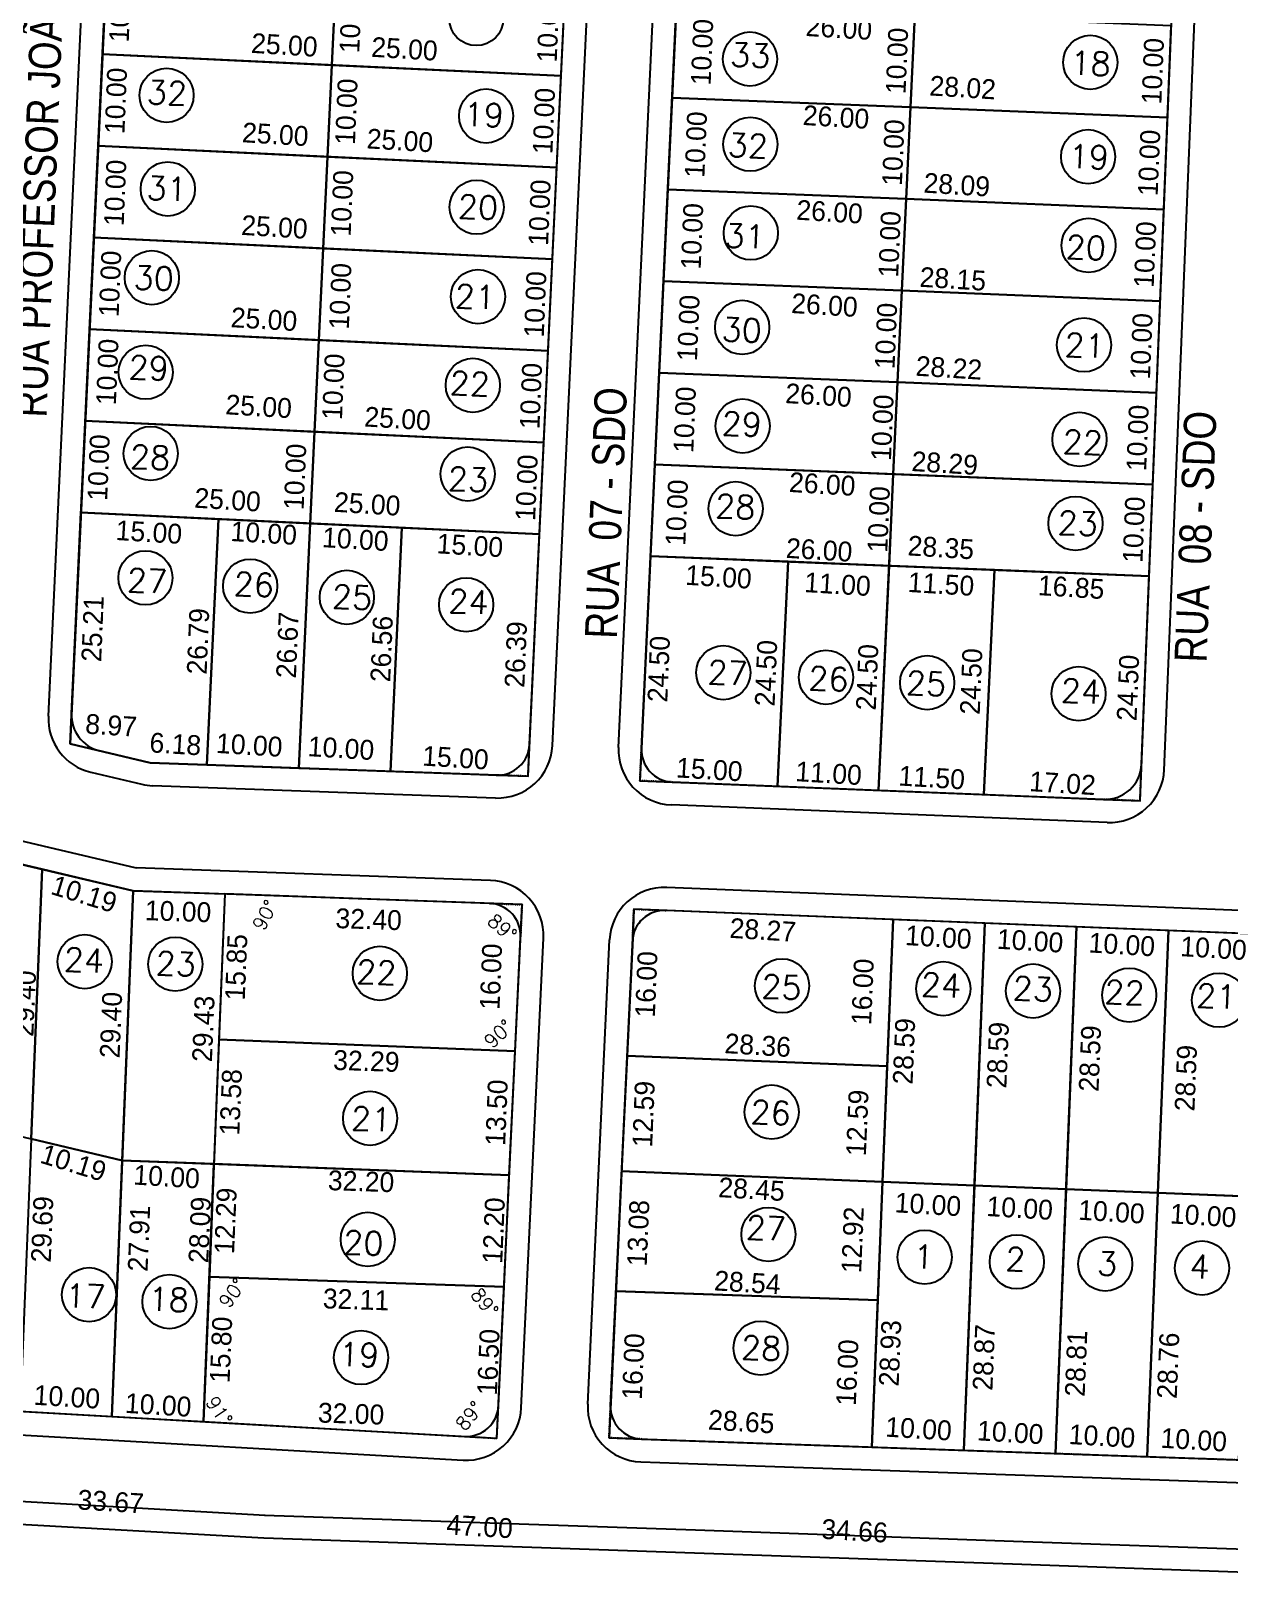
# Model space of a CAD drawing. Header units: millimetres. Extents: x 1794 to 8081, y 409 to 2272.
# Drawn here: x 5471 to 5601.6, y 433.9 to 603.6 of the extents above; entities that cross this region are included whole.
import ezdxf
from ezdxf.enums import TextEntityAlignment as Align

# ---------------------------------------------------------------- set-up
doc = ezdxf.new("R2010")
doc.units = ezdxf.units.MM
doc.linetypes.add('HIDDEN', pattern=[0.375, 0.25, -0.125])
for name, color, linetype in [('03 - CALÇADA', 1, 'Continuous'), ('BOUNDARY A.VERDES', 102, 'Continuous'), ('BOUNDARY LOTES', 2, 'Continuous'), ('boundary quadras', 232, 'Continuous'), ('COT', 8, 'Continuous'), ('Cota', 8, 'Continuous'), ('CURVA_ESQ', 4, 'Continuous'), ('LOTE', 2, 'Continuous'), ('NºLOTES', 9, 'Continuous'), ('PROJEÇÃO', 8, 'HIDDEN'), ('QDª', 4, 'Continuous'), ('texto - ruas', 2, 'Continuous')]:
    doc.layers.add(name, color=color, linetype=linetype)
doc.styles.add('arcad1', font='romans.shx')
doc.styles.add('FUTURA', font='')
doc.styles.add('T', font='ARIALN.TTF')
doc.styles.get('FUTURA').set_extended_font_data('Futura Lt BT')
doc.dimstyles.new('REGIS', dxfattribs={"dimtxt": 1.5, "dimasz": 0.12, "dimexe": 0, "dimexo": 0, "dimgap": 0, "dimtad": 0, "dimzin": 4, "dimdsep": 46, "dimtxsty": 'arcad1', "dimblk1": 'BOLA', "dimblk2": 'BOLA', "dimsah": 1, "dimcen": 0.12, "dimse1": 1, "dimse2": 1, "dimsd1": 1, "dimsd2": 1, "dimclrd": 256, "dimclre": 8, "dimclrt": 1, "dimadec": 0, "dimazin": 0, "dimtfac": 1.2, "dimtix": 1, "dimtmove": 2, "dimatfit": 3, "dimldrblk": 'BOLA', "dimfxl": 0, "dimfxlon": 1, "dimtvp": 2, "dimtolj": 1, "dimtzin": 4, "dimarcsym": 0})

# ---------------------------------------------------------------- blocks, each defined once
blk = doc.blocks.new('*D2252')
at = {"layer": 'Defpoints', "color": 0}
for p in [(5351.39, 540.81), (5350.53, 463.88), (5348.15, 460.15), (5348.15, 460.15), (5497.08, 451.71)]:
    blk.add_point(p, dxfattribs=at)
at = {"layer": 'Cota', "color": 1, "insert": (5351.77, 461.73), "char_height": 1.5, "attachment_point": 5, "rotation": 293.5002, "style": 'arcad1'}
blk.add_mtext('\\A1;91°', dxfattribs=at)
blk = doc.blocks.new('BOLA')
for p, q in [((-1, 0), (1, 0)), ((0, -1), (0, 1))]:
    blk.add_line(p, q)
blk.add_circle((0, 0), 0.3)
blk = doc.blocks.new('*D2255')
at = {"layer": 'Defpoints', "color": 0}
for p in [(5380.61, 474), (5377.82, 462.52), (5348.15, 460.15), (5379.98, 458.35), (5497.08, 451.71)]:
    blk.add_point(p, dxfattribs=at)
at = {"layer": 'Cota', "color": 1, "insert": (5377.32, 460.53), "char_height": 1.5, "attachment_point": 5, "rotation": 50.6636, "style": 'arcad1'}
blk.add_mtext('\\A1;89°', dxfattribs=at)
blk = doc.blocks.new('*D2258')
at = {"layer": 'Defpoints', "color": 0}
for p in [(5351.39, 540.81), (5351.39, 540.81), (5353.82, 535.37), (5482.14, 509.97), (5348.15, 460.15)]:
    blk.add_point(p, dxfattribs=at)
at = {"layer": 'Cota', "color": 1, "insert": (5356.2, 537.87), "char_height": 1.5, "attachment_point": 5, "rotation": 58.5243, "style": 'arcad1'}
blk.add_mtext('\\A1;79°', dxfattribs=at)
blk = doc.blocks.new('*D2259')
at = {"layer": 'Defpoints', "color": 0}
for p in [(5351.39, 540.81), (5383, 533.36), (5378.58, 527.26), (5382.62, 523.96), (5482.14, 509.97)]:
    blk.add_point(p, dxfattribs=at)
at = {"layer": 'Cota', "color": 1, "insert": (5376.79, 532.07), "char_height": 1.5, "attachment_point": 5, "rotation": 281.7128, "style": 'arcad1'}
blk.add_mtext('\\A1;101°', dxfattribs=at)
blk = doc.blocks.new('*D2260')
at = {"layer": 'Defpoints', "color": 0}
for p in [(5482.14, 509.97), (5524.51, 508.45), (5524.51, 508.45), (5519.15, 505.63), (5521.78, 450.31)]:
    blk.add_point(p, dxfattribs=at)
at = {"layer": 'Cota', "color": 1, "insert": (5522.36, 505.94), "char_height": 1.5, "attachment_point": 5, "rotation": 319.4054, "style": 'arcad1'}
blk.add_mtext('\\A1;89°', dxfattribs=at)
blk = doc.blocks.new('*D2261')
at = {"layer": 'Defpoints', "color": 0}
for p in [(5482.14, 509.97), (5492.13, 509.61), (5524.51, 508.45), (5494.75, 504.64), (5490.95, 480.2)]:
    blk.add_point(p, dxfattribs=at)
at = {"layer": 'Cota', "color": 1, "insert": (5496.51, 507.31), "char_height": 1.5, "attachment_point": 5, "rotation": 62.3086, "style": 'arcad1'}
blk.add_mtext('\\A1;90°', dxfattribs=at)
blk = doc.blocks.new('*D2262')
at = {"layer": 'Defpoints', "color": 0}
for p in [(5524.51, 508.45), (5521.77, 496.32), (5491.5, 493.77), (5523.76, 492.47), (5521.78, 450.31)]:
    blk.add_point(p, dxfattribs=at)
at = {"layer": 'Cota', "color": 1, "insert": (5521.95, 494.37), "char_height": 1.5, "attachment_point": 5, "rotation": 43.7032, "style": 'arcad1'}
blk.add_mtext('\\A1;90°', dxfattribs=at)
blk = doc.blocks.new('*D2263')
at = {"layer": 'Defpoints', "color": 0}
for p in [(5490.45, 467.91), (5522.55, 466.8), (5522.55, 466.8), (5519.47, 461.95), (5521.94, 453.84)]:
    blk.add_point(p, dxfattribs=at)
at = {"layer": 'Cota', "color": 1, "insert": (5520.46, 465.1), "char_height": 1.5, "attachment_point": 5, "rotation": 308.9471, "style": 'arcad1'}
blk.add_mtext('\\A1;89°', dxfattribs=at)
blk = doc.blocks.new('*D2264')
at = {"layer": 'Defpoints', "color": 0}
for p in [(5519.98, 453.82), (5521.94, 453.84), (5518.25, 450.51), (5521.78, 450.31), (5521.78, 450.31)]:
    blk.add_point(p, dxfattribs=at)
at = {"layer": 'Cota', "color": 1, "insert": (5518.77, 452.75), "char_height": 1.5, "attachment_point": 5, "rotation": 50.9201, "style": 'arcad1'}
blk.add_mtext('\\A1;89°', dxfattribs=at)
blk = doc.blocks.new('*D2265')
at = {"layer": 'Defpoints', "color": 0}
for p in [(5490.95, 480.2), (5490.45, 467.91), (5522.55, 466.8), (5492.89, 463.29), (5489.82, 452.12)]:
    blk.add_point(p, dxfattribs=at)
at = {"layer": 'Cota', "color": 1, "insert": (5492.95, 466.14), "char_height": 1.5, "attachment_point": 5, "rotation": 54.6062, "style": 'arcad1'}
blk.add_mtext('\\A1;90°', dxfattribs=at)
blk = doc.blocks.new('*D2266')
at = {"layer": 'Defpoints', "color": 0}
for p in [(5490.95, 480.2), (5490.55, 453.26), (5489.82, 452.12), (5489.82, 452.12), (5518.25, 450.51)]:
    blk.add_point(p, dxfattribs=at)
at = {"layer": 'Cota', "color": 1, "insert": (5491.53, 453.29), "char_height": 1.5, "attachment_point": 5, "rotation": 304.2056, "style": 'arcad1'}
blk.add_mtext('\\A1;91°', dxfattribs=at)
blk = doc.blocks.new('*D2220')
at = {"layer": 'Defpoints', "color": 0}
for p in [(5381.81, 701.37), (5415.11, 700.15), (5411.82, 694.92), (5714.89, 689.14), (5404.83, 444.83)]:
    blk.add_point(p, dxfattribs=at)
at = {"layer": 'Cota', "color": 1, "insert": (5411.89, 698.11), "char_height": 1.5, "attachment_point": 5, "rotation": 302.3666, "style": 'arcad1'}
blk.add_mtext('\\A1;90°', dxfattribs=at)
blk = doc.blocks.new('*D2221')
at = {"layer": 'Defpoints', "color": 0}
for p in [(5318.58, 703.91), (5351.89, 702.69), (5357.04, 699.45), (5651.67, 691.69), (5341.6, 447.38)]:
    blk.add_point(p, dxfattribs=at)
at = {"layer": 'Cota', "color": 1, "insert": (5354.39, 699.93), "char_height": 1.5, "attachment_point": 5, "rotation": 42.1799, "style": 'arcad1'}
blk.add_mtext('\\A1;90°', dxfattribs=at)
blk = doc.blocks.new('*D2222')
at = {"layer": 'Defpoints', "color": 0}
for p in [(5318.58, 703.91), (5351.89, 702.69), (5348.59, 697.47), (5651.67, 691.69), (5341.6, 447.38)]:
    blk.add_point(p, dxfattribs=at)
at = {"layer": 'Cota', "color": 1, "insert": (5348.67, 700.65), "char_height": 1.5, "attachment_point": 5, "rotation": 302.3666, "style": 'arcad1'}
blk.add_mtext('\\A1;90°', dxfattribs=at)
blk = doc.blocks.new('*D2224')
at = {"layer": 'Defpoints', "color": 0}
for p in [(5255.36, 706.46), (5288.66, 705.24), (5293.82, 702), (5588.44, 694.24), (5278.38, 449.93)]:
    blk.add_point(p, dxfattribs=at)
at = {"layer": 'Cota', "color": 1, "insert": (5291.17, 702.47), "char_height": 1.5, "attachment_point": 5, "rotation": 42.1799, "style": 'arcad1'}
blk.add_mtext('\\A1;90°', dxfattribs=at)
blk = doc.blocks.new('*D2273')
at = {"layer": 'Defpoints', "color": 0}
for p in [(5351.39, 540.81), (5432.57, 521.66), (5436.85, 518.12), (5482.14, 509.97), (5431.39, 492.28)]:
    blk.add_point(p, dxfattribs=at)
at = {"layer": 'COT', "color": 1, "insert": (5434.17, 516.12), "char_height": 1.5, "attachment_point": 5, "rotation": 16.0696, "style": 'arcad1'}
blk.add_mtext('\\A1;79°', dxfattribs=at)
blk = doc.blocks.new('*D2274')
at = {"layer": 'Defpoints', "color": 0}
for p in [(5351.39, 540.81), (5442.48, 519.32), (5436.53, 517.11), (5482.14, 509.97), (5441.3, 489.94)]:
    blk.add_point(p, dxfattribs=at)
at = {"layer": 'COT', "color": 1, "insert": (5440.58, 514.72), "char_height": 1.5, "attachment_point": 5, "rotation": 337.5139, "style": 'arcad1'}
blk.add_mtext('\\A1;101°', dxfattribs=at)

msp = doc.modelspace()

# ---------------------------------------------------------------- linework, layer by layer
at = {"layer": '03 - CALÇADA'}
for p, q in [((5472.923, 528.991), (5483.896, 762.565)), ((5475.439, 529.289), (5486.393, 762.448)), ((5527.833, 525.778), (5538.874, 760.273)), ((5524.436, 453.634), (5526.845, 504.8))]:
    msp.add_line(p, q, dxfattribs=at)
at = {"layer": '03 - CALÇADA', "linetype": 'Continuous'}
for p, q in [((5535.031, 525.585), (5546.047, 760.066)), ((5594.478, 523.069), (5603.93, 757.698)), ((5356.099, 542.272), (5482.475, 512.458)), ((5422.837, 526.528), (5482.475, 512.458)), ((5477.538, 522.87), (5483.107, 521.556)), ((5521.625, 520.064), (5484.27, 521.4)), ((5588.245, 517.397), (5540.783, 519.309)), ((5521.066, 511.078), (5482.475, 512.458)), ((5684.953, 504.493), (5540.281, 510.321)), ((5531.668, 454.005), (5534.046, 504.608)), ((5463.286, 451.051), (5518.101, 447.926)), ((5537.454, 447.727), (5543.653, 447.512)), ((5543.653, 447.512), (5656.366, 443.596)), ((5462.876, 443.863), (5496.519, 441.945)), ((5496.463, 441.947), (5543.403, 440.316)), ((5543.403, 440.316), (5578.043, 439.113)), ((5578.043, 439.113), (5656.116, 436.4))]:
    msp.add_line(p, q, dxfattribs=at)
at = {"layer": '03 - CALÇADA'}
for centre, start, end in [((5478.916, 528.71), 177.31019, 256.72579), ((5521.84, 526.06), 267.95169, 357.30419), ((5588.486, 523.392), 267.69311, 357.80411), ((5520.852, 505.082), 357.30419, 87.95169), ((5518.443, 453.916), 266.7364, 357.30419)]:
    msp.add_arc(centre, 6, start, end, dxfattribs=at)
at = {"layer": '03 - CALÇADA', "linetype": 'Continuous'}
for centre, start, end in [((5541.025, 525.304), 177.31019, 267.69311), ((5484.485, 527.396), 256.72579, 267.95169), ((5540.039, 504.326), 87.69311, 177.31019), ((5537.662, 453.724), 177.31019, 268.01009)]:
    msp.add_arc(centre, 6, start, end, dxfattribs=at)
at = {"layer": 'BOUNDARY A.VERDES'}
for p, q in [((5462.733, 441.367), (5496.376, 439.449)), ((5496.376, 439.449), (5543.316, 437.818)), ((5543.316, 437.818), (5577.956, 436.614)), ((5577.956, 436.614), (5656.029, 433.902))]:
    msp.add_line(p, q, dxfattribs=at)
at = {"layer": 'BOUNDARY LOTES'}
for points in [[(5504.264, 609.914), (5479.292, 611.091), (5478.822, 601.102), (5503.794, 599.925)], [(5529.237, 608.738), (5504.264, 609.914), (5503.794, 599.925), (5528.766, 598.749)], [(5567.308, 605.311), (5541.329, 606.357), (5540.86, 596.368), (5566.839, 595.321)], [(5595.243, 604.185), (5567.308, 605.311), (5566.839, 595.321), (5594.841, 594.193)], [(5503.794, 599.925), (5478.822, 601.102), (5478.352, 591.113), (5503.324, 589.937)], [(5528.766, 598.749), (5503.794, 599.925), (5503.324, 589.937), (5528.296, 588.76)], [(5566.839, 595.321), (5540.86, 596.368), (5540.39, 586.379), (5566.37, 585.332)], [(5594.841, 594.193), (5566.839, 595.321), (5566.37, 585.332), (5594.438, 584.202)], [(5503.324, 589.937), (5478.352, 591.113), (5477.881, 581.124), (5502.853, 579.948)], [(5528.296, 588.76), (5503.324, 589.937), (5502.853, 579.948), (5527.826, 578.771)], [(5566.37, 585.332), (5540.39, 586.379), (5539.921, 576.389), (5565.9, 575.343)], [(5594.438, 584.202), (5566.37, 585.332), (5565.9, 575.343), (5594.036, 574.21)], [(5502.853, 579.948), (5477.881, 581.124), (5477.411, 571.135), (5502.383, 569.959)], [(5527.826, 578.771), (5502.853, 579.948), (5502.383, 569.959), (5527.355, 568.782)], [(5565.9, 575.343), (5539.921, 576.389), (5539.452, 566.4), (5565.431, 565.354)], [(5594.036, 574.21), (5565.9, 575.343), (5565.431, 565.354), (5593.633, 564.218)], [(5502.383, 569.959), (5477.411, 571.135), (5476.941, 561.146), (5501.913, 559.97)], [(5527.355, 568.782), (5502.383, 569.959), (5501.913, 559.97), (5526.885, 558.793)], [(5565.431, 565.354), (5539.452, 566.4), (5538.982, 556.411), (5564.962, 555.365)], [(5593.633, 564.218), (5565.431, 565.354), (5564.962, 555.365), (5593.231, 554.226)], [(5501.913, 559.97), (5476.941, 561.146), (5476.47, 551.157), (5501.442, 549.981)], [(5526.885, 558.793), (5501.913, 559.97), (5501.442, 549.981), (5526.415, 548.804)], [(5564.962, 555.365), (5538.982, 556.411), (5538.513, 546.422), (5564.493, 545.375)], [(5593.231, 554.226), (5564.962, 555.365), (5564.493, 545.375), (5592.828, 544.234)], [(5476.47, 551.157), (5476.47, 551.157), (5491.45, 550.453), (5490.193, 523.689), (5484.016, 523.91), (5475.284, 525.97), (5476.47, 551.157)], [(5501.442, 549.981), (5491.45, 550.451), (5490.193, 523.689), (5500.187, 523.332)], [(5511.431, 549.51), (5501.442, 549.981), (5500.187, 523.332), (5510.182, 522.975)], [(5526.415, 548.804), (5511.431, 549.51), (5510.182, 522.975), (5521.857, 522.557), (5525.173, 522.438), (5525.336, 525.895)], [(5553.501, 545.818), (5538.513, 546.422), (5537.529, 525.468), (5537.363, 521.948), (5540.884, 521.806), (5552.351, 521.345)], [(5564.493, 545.375), (5553.501, 545.818), (5552.351, 521.345), (5563.343, 520.902)], [(5575.983, 544.913), (5564.493, 545.375), (5563.343, 520.902), (5574.834, 520.439)], [(5592.828, 544.234), (5575.983, 544.913), (5574.834, 520.439), (5587.845, 519.915), (5591.842, 519.754), (5592.003, 523.751)], [(5472.227, 512.307), (5462.313, 514.646), (5461.129, 485.263), (5471.043, 482.924)], [(5482.141, 509.968), (5472.227, 512.307), (5471.043, 482.924), (5480.957, 480.586)], [(5482.141, 509.968), (5492.134, 509.611), (5490.949, 480.201), (5480.957, 480.585)], [(5524.348, 504.917), (5524.515, 508.453), (5520.977, 508.58), (5492.134, 509.611), (5492.134, 509.611), (5491.496, 493.772), (5523.762, 492.472)], [(5564.95, 506.826), (5540.18, 507.823), (5536.698, 507.964), (5536.57, 504.792), (5535.965, 491.98), (5564.306, 490.839)], [(5574.942, 506.423), (5564.95, 506.826), (5563.799, 478.259), (5573.791, 477.856)], [(5584.934, 506.021), (5574.942, 506.423), (5573.791, 477.856), (5583.783, 477.454)], [(5594.926, 505.618), (5584.934, 506.021), (5583.783, 477.454), (5593.775, 477.051)], [(5604.918, 505.216), (5594.926, 505.618), (5593.775, 477.051), (5603.767, 476.648)], [(5523.762, 492.472), (5491.496, 493.772), (5490.949, 480.201), (5523.126, 478.963)], [(5564.306, 490.839), (5535.955, 491.981), (5535.364, 479.404), (5563.799, 478.259)], [(5480.957, 480.586), (5471.043, 482.924), (5469.848, 453.256), (5479.833, 452.69)], [(5490.949, 480.201), (5480.957, 480.585), (5479.833, 452.69), (5489.818, 452.124)], [(5523.126, 478.963), (5490.949, 480.201), (5490.454, 467.912), (5522.553, 466.796)], [(5563.799, 478.259), (5535.364, 479.404), (5534.75, 466.333), (5563.279, 465.341)], [(5573.791, 477.856), (5563.799, 478.259), (5562.635, 449.354), (5572.629, 449.007)], [(5583.783, 477.454), (5573.791, 477.856), (5572.629, 449.007), (5582.623, 448.66)], [(5593.775, 477.051), (5583.783, 477.454), (5582.623, 448.66), (5592.617, 448.312)], [(5603.767, 476.648), (5593.775, 477.051), (5592.617, 448.312), (5602.611, 447.965)], [(5522.553, 466.796), (5490.454, 467.912), (5489.818, 452.124), (5518.249, 450.512), (5521.777, 450.312), (5521.943, 453.842)], [(5563.279, 465.341), (5534.75, 466.333), (5534.166, 453.888), (5533.999, 450.349), (5537.54, 450.226), (5562.635, 449.354)]]:
    msp.add_lwpolyline(points, close=True, dxfattribs=at)
at = {"layer": 'boundary quadras'}
msp.add_lwpolyline([(5484.016, 523.91), (5525.173, 522.438), (5536.543, 763.91), (5486.576, 765.919), (5475.284, 525.97), (5484.016, 523.91)], close=True, dxfattribs=at)
for points in [[(5548.708, 763.421), (5537.363, 521.948), (5591.842, 519.754), (5601.573, 761.296), (5548.708, 763.421)], [(5351.395, 540.813), (5348.146, 460.155), (5497.076, 451.713), (5521.777, 450.312), (5524.515, 508.453), (5482.141, 509.968), (5351.395, 540.813)], [(5536.698, 507.964), (5533.999, 450.349), (5685.562, 445.083), (5687.85, 501.875), (5536.698, 507.964)]]:
    msp.add_lwpolyline(points, dxfattribs=at)
at = {"layer": 'COT'}
for p, q in [((5476.47, 551.157), (5491.45, 550.451)), ((5564.95, 506.826), (5564.306, 490.839)), ((5564.306, 490.839), (5563.799, 478.259)), ((5563.799, 478.259), (5563.279, 465.341)), ((5563.799, 478.259), (5573.791, 477.856)), ((5573.791, 477.856), (5583.783, 477.454)), ((5583.783, 477.454), (5593.775, 477.051)), ((5593.775, 477.051), (5603.767, 476.648)), ((5563.279, 465.341), (5562.635, 449.354))]:
    msp.add_line(p, q, dxfattribs=at)
msp.add_lwpolyline([(5534.754, 466.332), (5535.371, 479.404), (5563.799, 478.259), (5563.279, 465.341), (5534.754, 466.332)], dxfattribs=at)
at = {"layer": 'Cota'}
msp.add_line((5475.36, 527.58), (5475.36, 527.58), dxfattribs=at)
for centre in [(5519.542, 604.99), (5549.348, 600.578), (5586.417, 600.215), (5485.791, 596.623), (5520.601, 594.375), (5549.394, 591.297), (5586.182, 589.933), (5485.93, 586.426), (5519.575, 584.44), (5549.441, 581.635), (5586.229, 580.272), (5484.186, 576.756), (5519.713, 574.69), (5548.497, 571.337), (5585.74, 569.434), (5483.52, 566.454), (5519.155, 565.029), (5548.55, 560.592), (5585.248, 559.138), (5484.067, 557.604), (5518.598, 555.368), (5547.789, 551.592), (5584.81, 549.979), (5483.494, 544.05), (5494.899, 543.151), (5505.43, 541.929), (5518.429, 541.117), (5546.439, 533.725), (5557.623, 533.218), (5568.646, 532.63), (5585.143, 531.425), (5476.875, 502.235, 86), (5486.742, 501.966, 86), (5509.023, 500.963, 86), (5552.843, 499.602, 86), (5570.404, 499.29, 86), (5580.183, 499.039, 86), (5590.661, 498.592, 86), (5600.441, 498.042, 86), (5551.713, 485.848, 86), (5507.965, 485.165, 86), (5551.357, 472.515, 86), (5507.711, 471.976, 86), (5568.369, 470.043, 86), (5578.42, 469.531, 86), (5588.048, 469.298, 86), (5598.59, 468.858, 86), (5477.35, 465.948, 86), (5486.105, 465.196, 86), (5506.979, 459.102, 86), (5550.5, 460.133, 86)]:
    msp.add_circle(centre, 2.951, dxfattribs=at)
at = {"layer": 'CURVA_ESQ'}
msp.add_line((5478.517, 525.208), (5484.016, 523.91), dxfattribs=at)
for centre, radius, start, end in [((5479.435, 529.101), 4, 177.31019, 256.72579), ((5521.84, 526.06), 3.5, 267.95169, 357.30419), ((5541.025, 525.304), 3.5, 177.31019, 267.69311), ((5588.006, 523.912), 4, 267.69311, 357.69311)]:
    msp.add_arc(centre, radius, start, end, dxfattribs=at)
at = {"layer": 'LOTE'}
for p, q in [((5500.187, 523.332), (5511.563, 764.915)), ((5563.343, 520.902), (5574.687, 762.377)), ((5528.766, 598.749), (5478.822, 601.102)), ((5594.841, 594.193), (5540.86, 596.368)), ((5528.296, 588.76), (5478.352, 591.113)), ((5594.438, 584.202), (5540.39, 586.379)), ((5527.826, 578.771), (5477.881, 581.124)), ((5594.036, 574.21), (5539.921, 576.389)), ((5527.355, 568.782), (5477.411, 571.135)), ((5593.633, 564.218), (5539.452, 566.4)), ((5526.885, 558.793), (5476.941, 561.146)), ((5593.231, 554.226), (5538.982, 556.411)), ((5526.415, 548.804), (5476.47, 551.157)), ((5490.193, 523.689), (5491.45, 550.451)), ((5510.182, 522.975), (5511.431, 549.51)), ((5592.828, 544.234), (5538.513, 546.422)), ((5552.351, 521.345), (5553.501, 545.818)), ((5574.834, 520.439), (5575.983, 544.913)), ((5472.227, 512.307), (5471.043, 482.924)), ((5482.141, 509.968), (5479.833, 452.69)), ((5492.134, 509.611), (5489.818, 452.124)), ((5562.635, 449.354), (5564.95, 506.826)), ((5572.629, 449.007), (5574.942, 506.423)), ((5582.623, 448.66), (5584.934, 506.021)), ((5592.617, 448.312), (5594.926, 505.618)), ((5381.818, 503.974), (5480.957, 480.586)), ((5523.762, 492.472), (5491.496, 493.772)), ((5564.306, 490.839), (5535.955, 491.981)), ((5480.957, 480.585), (5523.126, 478.963)), ((5535.364, 479.404), (5686.699, 473.308)), ((5490.454, 467.912), (5522.553, 466.796)), ((5534.75, 466.333), (5563.279, 465.341))]:
    msp.add_line(p, q, dxfattribs=at)
at = {"layer": 'PROJEÇÃO', "ltscale": 0.2}
for p, q in [((5525.173, 522.438), (5525.336, 525.895)), ((5537.363, 521.948), (5537.529, 525.468)), ((5591.842, 519.754), (5592.003, 523.751)), ((5525.173, 522.438), (5521.715, 522.562)), ((5540.884, 521.806), (5537.363, 521.948)), ((5591.842, 519.754), (5587.845, 519.915)), ((5582.523, 448.663), (5586.472, 448.526)), ((5598.664, 448.102), (5602.683, 447.963))]:
    msp.add_line(p, q, dxfattribs=at)
for points in [[(5520.977, 508.58), (5524.515, 508.453), (5524.348, 504.917)], [(5536.57, 504.792), (5536.698, 507.964), (5540.18, 507.823)], [(5518.249, 450.512), (5521.777, 450.312), (5521.943, 453.842)], [(5537.54, 450.226), (5533.999, 450.349), (5534.166, 453.888)]]:
    msp.add_lwpolyline(points, dxfattribs=at)
at = {"layer": 'QDª'}
for p, q in [((5486.396, 761.951), (5475.36, 527.577)), ((5525.336, 525.895), (5536.363, 760.095)), ((5537.529, 525.468), (5548.521, 759.453)), ((5592.003, 523.751), (5601.412, 757.299)), ((5355.525, 539.839), (5482.141, 509.968)), ((5521.857, 522.557), (5484.016, 523.91)), ((5587.845, 519.915), (5540.884, 521.806)), ((5520.977, 508.58), (5482.141, 509.968)), ((5684.853, 501.995), (5540.18, 507.823)), ((5521.943, 453.842), (5524.348, 504.917)), ((5534.166, 453.888), (5536.57, 504.792)), ((5348.146, 460.155), (5518.249, 450.512)), ((5537.54, 450.226), (5656.453, 446.094))]:
    msp.add_line(p, q, dxfattribs=at)
for centre, start, end in [((5520.852, 505.082), 357.30419, 87.95169), ((5540.039, 504.326), 87.69311, 177.31019), ((5518.447, 454.007), 266.7557, 357.30419), ((5537.662, 453.724), 177.31019, 268.01009)]:
    msp.add_arc(centre, 3.5, start, end, dxfattribs=at)

# ---------------------------------------------------------------- texts
at = {"layer": 'Cota', "color": 1, "char_height": 2.16, "attachment_point": 5, "style": 'FUTURA'}
for s, insert, rotation in [('\\A1;10.00', (5480.754, 606.016), 87.63641), ('\\A1;10.00', (5505.866, 604.833), 87.63641), ('\\A1;10.00', (5527.375, 603.82), 87.63641), ('\\A1;10.00', (5544.142, 601.332), 87.63641), ('\\A1;26.00', (5559.042, 603.935), 356.4911), ('\\A1;25.00', (5498.634, 602.098), 356.4911), ('\\A1;25.00', (5511.713, 601.673), 356.4911), ('\\A1;10.00', (5565.374, 600.384), 87.63641), ('\\A1;10.00', (5593.242, 599.262), 87.63641), ('\\A1;10.00', (5480.284, 596.027), 87.63641), ('\\A1;10.00', (5505.396, 594.844), 87.63641), ('\\A1;28.02', (5572.528, 597.457), 356.4911), ('\\A1;10.00', (5526.905, 593.831), 87.63641), ('\\A1;10.00', (5543.461, 591.259), 87.63641), ('\\A1;26.00', (5558.727, 594.24), 356.4911), ('\\A1;25.00', (5497.646, 592.361), 356.4911), ('\\A1;25.00', (5511.222, 591.69), 356.4911), ('\\A1;10.00', (5564.976, 590.392), 87.63641), ('\\A1;10.00', (5592.84, 589.27), 87.63641), ('\\A1;10.00', (5480.205, 586.003), 87.63641), ('\\A1;10.00', (5504.925, 584.856), 87.63641), ('\\A1;10.00', (5526.434, 583.842), 87.63641), ('\\A1;28.09', (5571.884, 586.87), 356.4911), ('\\A1;10.00', (5543.058, 581.267), 87.63641), ('\\A1;26.00', (5558.028, 583.922), 356.4911), ('\\A1;10.00', (5564.573, 580.401), 87.63641), ('\\A1;25.00', (5497.551, 582.268), 356.4911), ('\\A1;10.00', (5592.405, 579.279), 87.63641), ('\\A1;10.00', (5479.654, 576.093), 87.63641), ('\\A1;10.00', (5504.731, 574.739), 87.63641), ('\\A1;10.00', (5525.964, 573.853), 87.63641), ('\\A1;28.15', (5571.452, 576.613), 356.4911), ('\\A1;10.00', (5542.656, 571.275), 87.63641), ('\\A1;26.00', (5557.469, 573.752), 356.4911), ('\\A1;10.00', (5564.174, 570.408), 87.63641), ('\\A1;25.00', (5496.417, 572.212), 356.4911), ('\\A1;10.00', (5592.003, 569.288), 87.63641), ('\\A1;10.00', (5479.352, 566.489), 87.63641), ('\\A1;10.00', (5503.984, 564.878), 87.63641), ('\\A1;10.00', (5525.493, 563.864), 87.63641), ('\\A1;28.22', (5571.024, 566.921), 356.4911), ('\\A1;26.00', (5556.818, 563.942), 356.4911), ('\\A1;25.00', (5495.834, 562.721), 356.4911), ('\\A1;10.00', (5542.253, 561.283), 87.63641), ('\\A1;10.00', (5563.788, 560.416), 87.63641), ('\\A1;25.00', (5510.966, 561.393), 356.4911), ('\\A1;10.00', (5591.585, 559.296), 87.63641), ('\\A1;10.00', (5478.402, 556.072), 87.63641), ('\\A1;10.00', (5499.807, 555.063), 87.63641), ('\\A1;10.00', (5525.023, 553.876), 87.63641), ('\\A1;28.29', (5570.572, 556.537), 356.4911), ('\\A1;26.00', (5557.225, 554.258), 356.4911), ('\\A1;25.00', (5492.448, 552.545), 356.4911), ('\\A1;25.00', (5507.658, 552.096), 356.4911), ('\\A1;10.00', (5541.386, 551.157), 87.63641), ('\\A1;10.00', (5563.385, 550.424), 87.63641), ('\\A1;10.00', (5591.182, 549.304), 87.63641), ('\\A1;15.00', (5483.876, 549.023), 356.4911), ('\\A1;10.00', (5496.385, 548.914), 356.4911), ('\\A1;10.00', (5506.366, 548.245), 356.4911), ('\\A1;15.00', (5518.848, 547.573), 356.4911), ('\\A1;26.00', (5556.888, 547.079), 356.4911), ('\\A1;28.35', (5570.146, 547.347), 356.4911), ('\\A1;15.00', (5545.928, 544.145), 356.4911), ('\\A1;11.00', (5558.891, 543.349), 356.4911), ('\\A1;11.50', (5570.166, 543.363), 356.4911), ('\\A1;16.85', (5584.343, 543.016), 356.4911), ('\\A1;25.21', (5477.751, 538.513), 87.63641), ('\\A1;26.79', (5489.237, 537.136), 87.63641), ('\\A1;26.67', (5498.968, 536.729), 87.63641), ('\\A1;26.56', (5509.233, 536.305), 87.63641), ('\\A1;26.39', (5523.851, 535.7), 87.63641), ('\\A1;24.50', (5539.423, 534.115), 87.63641), ('\\A1;24.50', (5551.109, 533.667), 87.63641), ('\\A1;24.50', (5562.13, 533.223), 87.63641), ('\\A1;24.50', (5573.456, 532.767), 87.63641), ('\\A1;24.50', (5590.538, 532.066), 87.63641), ('\\A1;8.97', (5479.76, 527.977), 356.4911), ('\\A1;6.18', (5486.756, 525.942), 356.4911), ('\\A1;10.00', (5494.809, 525.825), 356.4911), ('\\A1;10.00', (5504.804, 525.473), 356.4911), ('\\A1;15.00', (5517.269, 524.446), 356.4911), ('\\A1;15.00', (5544.928, 523.157), 356.4911), ('\\A1;11.00', (5557.923, 522.749), 356.4911), ('\\A1;11.50', (5569.153, 522.276), 356.4911), ('\\A1;17.02', (5583.401, 521.66), 356.4911), ('\\A1;10.19', (5476.819, 509.594), 342.93567), ('\\A1;10.00', (5487.053, 507.705), 358.11014), ('\\A1;32.40', (5507.812, 506.842), 358.11014), ('\\A1;28.27', (5550.755, 505.679), 356.4911), ('\\A1;10.00', (5569.876, 504.893), 356.4911), ('\\A1;10.00', (5579.868, 504.491), 356.4911), ('\\A1;15.85', (5493.392, 501.628), 87.63641), ('\\A1;16.00', (5521.142, 500.604), 87.63641), ('\\A1;10.00', (5589.86, 504.088), 356.4911), ('\\A1;10.00', (5599.852, 503.686), 356.4911), ('\\A1;16.00', (5538.065, 499.769), 87.63641), ('\\A1;16.00', (5561.63, 498.953), 87.63641), ('\\A1;29.40', (5470.367, 497.667), 87.63641), ('\\A1;29.40', (5479.752, 495.335), 87.63641), ('\\A1;29.43', (5489.815, 494.916), 87.63641), ('\\A1;28.59', (5566.14, 492.471), 87.63641), ('\\A1;28.36', (5550.2, 493.119), 356.4911), ('\\A1;28.59', (5576.356, 492.059), 87.63641), ('\\A1;28.59', (5586.396, 491.683), 87.63641), ('\\A1;32.29', (5507.56, 491.397), 358.11014), ('\\A1;28.59', (5596.845, 489.553), 87.63641), ('\\A1;13.58', (5492.8, 486.923), 87.63641), ('\\A1;13.50', (5521.757, 485.785), 87.63641), ('\\A1;12.59', (5537.772, 485.631), 87.63641), ('\\A1;12.59', (5561.055, 484.669), 87.63641), ('\\A1;10.19', (5475.66, 480.316), 342.93567), ('\\A1;10.00', (5485.807, 478.799), 356.4911), ('\\A1;32.20', (5506.988, 478.293), 358.11014), ('\\A1;28.45', (5549.525, 477.43), 356.4911), ('\\A1;12.29', (5492.229, 473.995), 87.63641), ('\\A1;10.00', (5568.743, 475.774), 356.4911), ('\\A1;29.69', (5472.256, 473.072), 87.63641), ('\\A1;27.91', (5482.802, 472.082), 87.63641), ('\\A1;28.09', (5489.419, 473.002), 87.63641), ('\\A1;12.20', (5521.44, 472.936), 87.63641), ('\\A1;13.08', (5537.181, 472.659), 87.63641), ('\\A1;12.92', (5560.541, 471.921), 87.63641), ('\\A1;10.00', (5578.735, 475.371), 356.4911), ('\\A1;10.00', (5588.727, 474.969), 356.4911), ('\\A1;10.00', (5598.719, 474.566), 356.4911), ('\\A1;28.54', (5549.072, 467.268), 356.4911), ('\\A1;32.11', (5506.437, 465.42), 358.11014), ('\\A1;15.80', (5491.739, 459.953), 87.63641), ('\\A1;16.50', (5520.862, 458.607), 87.63641), ('\\A1;16.00', (5536.647, 458.132), 87.63641), ('\\A1;28.93', (5564.624, 459.574), 87.63641), ('\\A1;28.87', (5574.838, 459.119), 87.63641), ('\\A1;28.81', (5584.888, 458.463), 87.63641), ('\\A1;28.76', (5594.915, 458.219), 87.63641), ('\\A1;16.00', (5559.959, 457.468), 87.63641), ('\\A1;10.00', (5474.944, 454.808), 356.4911), ('\\A1;10.00', (5484.887, 453.923), 356.4911), ('\\A1;32.00', (5505.897, 452.973), 358.11014), ('\\A1;28.65', (5548.408, 452.112), 356.4911), ('\\A1;10.00', (5567.719, 451.334), 356.4911), ('\\A1;10.00', (5577.71, 450.932), 356.4911), ('\\A1;10.00', (5587.702, 450.529), 356.4911), ('\\A1;10.00', (5597.694, 450.127), 356.4911), ('\\A1;33.67', (5479.712, 443.404), 356.4911), ('\\A1;47.00', (5519.904, 440.687), 356.4911), ('\\A1;34.66', (5560.74, 440.214), 356.4911)]:
    msp.add_mtext(s, dxfattribs=dict(at, insert=insert, rotation=rotation))
at = {"layer": 'NºLOTES', "style": 'arcad1'}
for s, p in [('33', (5549.391, 600.993)), ('18', (5586.46, 600.102)), ('32', (5485.844, 596.892)), ('19', (5520.362, 594.503)), ('32', (5549.119, 591.144)), ('19', (5586.273, 589.915)), ('31', (5485.818, 586.462)), ('20', (5519.721, 584.444)), ('31', (5548.783, 581.281)), ('20', (5585.942, 580.032)), ('30', (5484.402, 576.705)), ('21', (5519.401, 574.678)), ('30', (5548.45, 571.059)), ('21', (5585.81, 569.375)), ('29', (5483.851, 566.929)), ('22', (5518.833, 565.214)), ('29', (5548.458, 560.803)), ('22', (5585.597, 558.813)), ('28', (5484.004, 557.181)), ('23', (5518.632, 554.787)), ('28', (5547.751, 551.803)), ('23', (5585.052, 549.99)), ('27', (5483.675, 543.734)), ('26', (5495.305, 543.325)), ('25', (5506.006, 541.944)), ('24', (5518.692, 541.453)), ('27', (5546.918, 533.703)), ('26', (5557.902, 533.048)), ('25', (5568.532, 532.539)), ('24', (5585.409, 531.715)), ('24', (5476.802, 502.405)), ('23', (5486.794, 502.002)), ('22', (5508.652, 501.076)), ('25', (5552.781, 499.474)), ('24', (5570.17, 499.676)), ('23', (5580.162, 499.274)), ('22', (5590.154, 498.871)), ('21', (5600.146, 498.469)), ('26', (5551.606, 485.791)), ('21', (5508.088, 485.088)), ('27', (5551.099, 473.211)), ('20', (5507.239, 471.587)), ('1', (5568.271, 470.082)), ('2', (5578.269, 469.82)), ('3', (5588.257, 469.332)), ('4', (5598.325, 469.012)), ('17', (5476.962, 465.783)), ('18', (5486.031, 465.433)), ('19', (5506.771, 459.417)), ('28', (5550.573, 460.136))]:
    msp.add_text(s, height=2.56, rotation=357.69311, dxfattribs=at).set_placement(p, align=Align.MIDDLE_CENTER)
at = {"layer": 'texto - ruas', "linetype": 'Continuous', "style": 'T'}
for s, p in [('RUA PROFESSOR JOÃO ALVES TEIXEIRA (RUA 06)', (5472.709, 561.476)), ('RUA  07 - SDO', (5534.853, 537.371)), ('RUA  08 - SDO', (5599.074, 534.784))]:
    msp.add_text(s, height=3.5, rotation=87.69839, dxfattribs=at).set_placement(p)

# ---------------------------------------------------------------- dimensions: what is measured, and where the dimension line sits
at = {"layer": 'COT'}
for base, line1, line2, picture, middle in [((5436.853, 518.118), ((5482.141, 509.968), (5351.395, 540.813)), ((5432.571, 521.663), (5431.387, 492.28)), '*D2273', (5434.169, 516.117)), ((5436.531, 517.112), ((5442.485, 519.324), (5441.301, 489.941)), ((5482.141, 509.968), (5351.395, 540.813)), '*D2274', (5440.58, 514.721))]:
    dim = msp.add_angular_dim_2l(base=base, line1=line1, line2=line2, dimstyle='REGIS', override={"dimfxl": 0.18, "dimfxlon": 1}, dxfattribs=at)
    dim.commit()
    dim.dimension.update_dxf_attribs({"geometry": picture, "text_midpoint": middle, "dimtype": 162})
at = {"layer": 'Cota'}
for base, line1, line2, picture, middle in [((5293.82, 701.995), ((5255.358, 706.461), (5588.443, 694.237)), ((5278.377, 449.925), (5288.663, 705.239)), '*D2224', (5291.169, 702.473)), ((5357.045, 699.448), ((5318.583, 703.914), (5651.668, 691.69)), ((5341.602, 447.378), (5351.887, 702.692)), '*D2221', (5354.394, 699.926)), ((5348.594, 697.469), ((5341.602, 447.378), (5351.887, 702.692)), ((5318.583, 703.914), (5651.668, 691.69)), '*D2222', (5348.669, 700.652)), ((5411.818, 694.922), ((5404.827, 444.831), (5415.112, 700.145)), ((5381.808, 701.367), (5714.892, 689.143)), '*D2220', (5411.894, 698.105)), ((5350.531, 463.881), ((5348.146, 460.155), (5497.076, 451.713)), ((5351.395, 540.813), (5348.146, 460.155)), '*D2252', (5351.774, 461.732)), ((5353.822, 535.372), ((5482.141, 509.968), (5351.395, 540.813)), ((5351.395, 540.813), (5348.146, 460.155)), '*D2258', (5356.196, 537.874)), ((5378.58, 527.262), ((5383.002, 533.357), (5382.623, 523.958)), ((5482.141, 509.968), (5351.395, 540.813)), '*D2259', (5376.786, 532.068)), ((5519.152, 505.633), ((5521.777, 450.312), (5524.515, 508.453)), ((5524.515, 508.453), (5482.141, 509.968)), '*D2260', (5522.363, 505.943)), ((5494.754, 504.638), ((5524.515, 508.453), (5482.141, 509.968)), ((5492.134, 509.611), (5490.949, 480.201)), '*D2261', (5496.515, 507.312)), ((5521.766, 496.318), ((5523.762, 492.472), (5491.496, 493.772)), ((5521.777, 450.312), (5524.515, 508.453)), '*D2262', (5521.952, 494.366)), ((5492.89, 463.291), ((5522.553, 466.796), (5490.454, 467.912)), ((5489.818, 452.124), (5490.949, 480.201)), '*D2265', (5492.945, 466.142)), ((5490.546, 453.26), ((5489.818, 452.124), (5518.249, 450.512)), ((5489.818, 452.124), (5490.949, 480.201)), '*D2266', (5491.529, 453.287)), ((5377.82, 462.52), ((5348.146, 460.155), (5497.076, 451.713)), ((5380.61, 473.998), (5379.98, 458.35)), '*D2255', (5377.323, 460.527)), ((5519.472, 461.953), ((5521.943, 453.842), (5522.553, 466.796)), ((5522.553, 466.796), (5490.454, 467.912)), '*D2263', (5520.459, 465.104)), ((5519.98, 453.82), ((5518.249, 450.512), (5521.777, 450.312)), ((5521.777, 450.312), (5521.943, 453.842)), '*D2264', (5518.773, 452.752))]:
    dim = msp.add_angular_dim_2l(base=base, line1=line1, line2=line2, dimstyle='REGIS', override={"dimfxl": 0.18, "dimfxlon": 1}, dxfattribs=at)
    dim.commit()
    dim.dimension.update_dxf_attribs({"geometry": picture, "text_midpoint": middle, "dimtype": 162})

doc.saveas('drawing.dxf')
